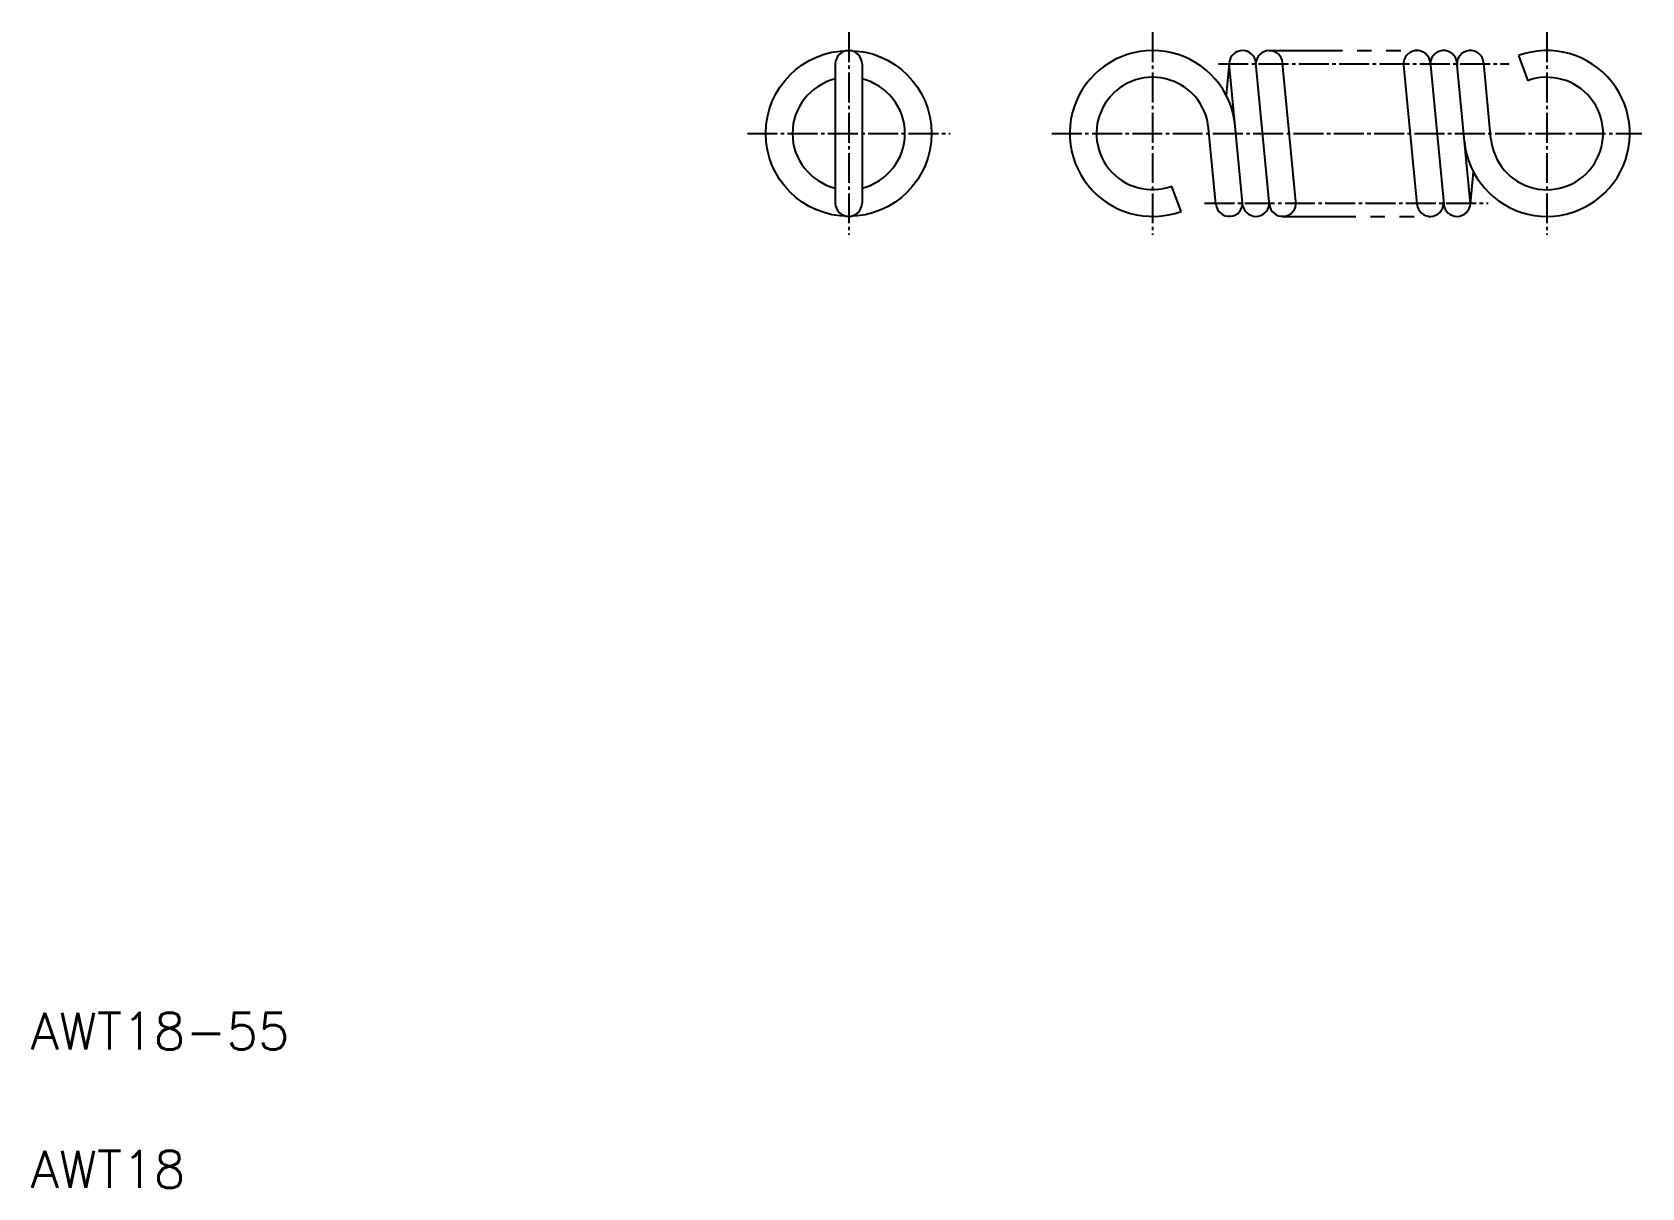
# Model space of a CAD drawing. Extents: x 10 to 185, y 10 to 135.
import ezdxf

# ---------------------------------------------------------------- set-up
doc = ezdxf.new("R2010")
doc.units = 0
doc.header["$LTSCALE"] = 0.25
doc.linetypes.add('CENTER', pattern=[17.5, 13, -1.5, 1.5, -1.5])
doc.linetypes.add('PHANTOM', pattern=[63.5, 31.75, -6.35, 6.35, -6.35, 6.35, -6.35])
doc.layers.get('0').update_dxf_attribs({"linetype": 'CONTINUOUS'})
doc.layers.add('CENTER', color=1, linetype='CENTER')
doc.styles.get("Standard").update_dxf_attribs({"font": 'txt', "bigfont": 'BIGFONT'})

msp = doc.modelspace()

# ---------------------------------------------------------------- linework, layer by layer
at = {"color": 3, "linetype": 'PHANTOM'}
for p, q in [((144.47, 133.46), (160.5, 133.46)), ((145.92, 115.46), (161.95, 115.46))]:
    msp.add_line(p, q, dxfattribs=at)
for p, q in [((171.53, 132.91), (172.53, 130.19)), ((97.36, 132.01), (97.36, 116.91)), ((100.26, 132.01), (100.26, 116.91)), ((140.13, 132.14), (139.79, 128.62)), ((141.61, 116.57), (140.12, 132.06)), ((144.47, 117.04), (143.02, 132.14)), ((147.37, 117.04), (145.92, 132.14)), ((160.51, 116.77), (159.06, 131.87)), ((161.96, 131.87), (163.41, 116.77)), ((166.3, 116.84), (164.86, 131.87)), ((168.54, 123.87), (167.75, 132.14)), ((138.68, 116.77), (137.88, 125.04)), ((166.3, 116.77), (166.63, 120.29)), ((134.89, 116), (133.9, 118.72)), ((134.39, 117.36), (134.39, 117.36)), ((134.64, 116.68), (134.64, 116.68))]:
    msp.add_line(p, q)
msp.add_circle((98.81, 124.46), 9)
for centre, radius, start, end in [((98.81, 132.01), 1.45, 0, 180), ((131.81, 124.46), 9, 5.4851, 290), ((141.57, 132.01), 1.45, 5.4851, 174.5149), ((144.47, 132.01), 1.45, 5.4851, 177.725), ((160.5, 132.01), 1.45, 5.4851, 185.4851), ((163.4, 132.01), 1.45, 5.4851, 185.4851), ((166.3, 132.01), 1.45, 5.4851, 185.4851), ((174.61, 124.46), 9, 185.4851, 110), ((98.81, 124.46), 6.1, 103.7511, 256.2489), ((98.81, 124.46), 6.1, 283.7511, 76.2489), ((131.81, 124.46), 6.1, 5.4851, 290), ((174.61, 124.46), 6.1, 185.4851, 110), ((98.81, 116.91), 1.45, 180, 0), ((140.12, 116.91), 1.45, 185.4851, 5.4851), ((143.02, 116.91), 1.45, 193.2451, 5.4851), ((145.92, 116.91), 1.45, 185.4851, 5.4851), ((161.95, 116.91), 1.45, 185.4851, 357.725), ((164.85, 116.91), 1.45, 185.4851, 357.725)]:
    msp.add_arc(centre, radius, start, end)
at = {"layer": 'CENTER', "color": 1, "linetype": 'CENTER'}
for p, q in [((98.81, 135.46), (98.81, 113.46)), ((131.81, 135.46), (131.81, 113.46)), ((174.61, 135.46), (174.61, 113.46)), ((138.94, 132.01), (170.51, 132.01)), ((87.81, 124.46), (109.81, 124.46)), ((120.86, 124.46), (184.91, 124.46)), ((137.43, 116.91), (168.25, 116.91))]:
    msp.add_line(p, q, dxfattribs=at)

# ---------------------------------------------------------------- texts
for s, p in [('AWT18-55', (10, 25)), ('AWT18', (10, 10))]:
    msp.add_text(s, height=4).set_placement(p)

doc.saveas('drawing.dxf')
